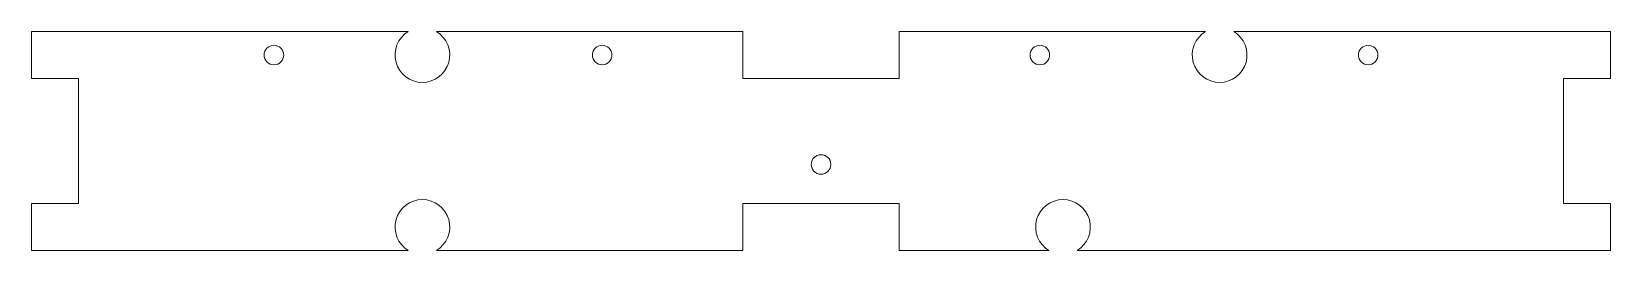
# Model space of a CAD drawing. Header units: millimetres. Extents: x -103 to 99, y -206 to -178.
import ezdxf

# ---------------------------------------------------------------- set-up
doc = ezdxf.new("R2010")
doc.units = ezdxf.units.MM

msp = doc.modelspace()

# ---------------------------------------------------------------- linework, layer by layer
at = {"color": 7, "linetype": 'Continuous', "lineweight": 15}
for p, q in [((-103, -178), (-54.81, -178)), ((-103, -178), (-103, -184)), ((-51.2, -178), (-12, -178)), ((-12, -178), (-12, -184)), ((8, -178), (47.19, -178)), ((8, -184), (8, -178)), ((50.8, -178), (99, -178)), ((99, -178), (99, -184)), ((-97, -184), (-103, -184)), ((-97, -200), (-97, -184)), ((-12, -184), (8, -184)), ((93, -184), (93, -200)), ((99, -184), (93, -184)), ((-103, -200), (-97, -200)), ((-103, -200), (-103, -206)), ((-12, -206), (-12, -200)), ((-12, -200), (8, -200)), ((8, -200), (8, -206)), ((93, -200), (99, -200)), ((99, -200), (99, -206)), ((-103, -206), (-54.81, -206)), ((-51.2, -206), (-12, -206)), ((8, -206), (27.16, -206)), ((30.77, -206), (99, -206))]:
    msp.add_line(p, q, dxfattribs=at)
for centre in [(-72, -181), (-30, -181), (26, -181), (68, -181), (-2, -195)]:
    msp.add_circle(centre, 1.25, dxfattribs=at)
for centre, start, end in [((-53, -181), 121.0027, 58.9973), ((49, -181), 121.0027, 58.9973), ((-53, -203), 301.0027, 238.9973), ((28.96, -203), 301.0027, 238.9973)]:
    msp.add_arc(centre, 3.5, start, end, dxfattribs=at)

doc.saveas('drawing.dxf')
